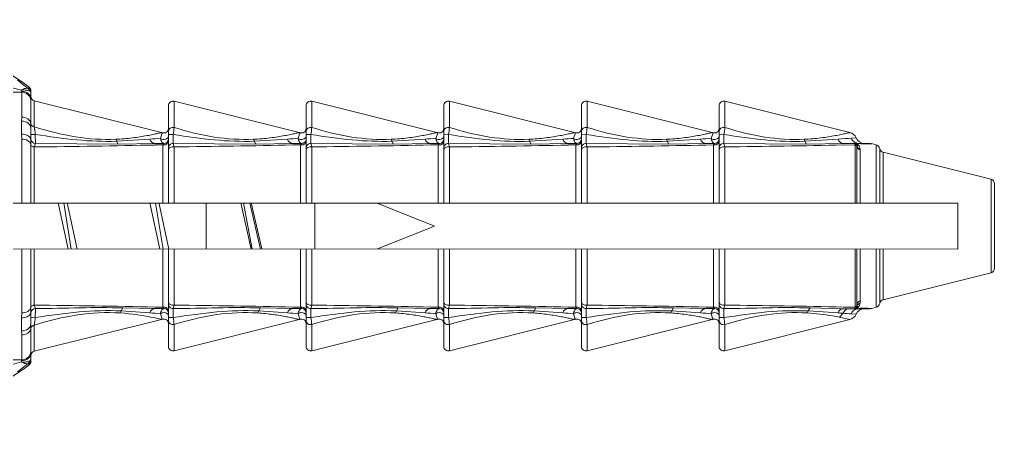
# Model space of a CAD drawing. Extents: x 9631 to 10472, y -18721 to -18126.
# Drawn here: x 10360.52 to 10376.45, y -18416.97 to -18410.22 of the extents above; entities that cross this region are included whole.
import ezdxf

# ---------------------------------------------------------------- set-up
doc = ezdxf.new("R2010")
doc.units = 0
doc.header["$MEASUREMENT"] = 0
doc.layers.get('0').update_dxf_attribs({"linetype": 'CONTINUOUS', "lineweight": 13})

msp = doc.modelspace()

# ---------------------------------------------------------------- linework, layer by layer
at = {"color": 7, "linetype": 'Continuous'}
for p, q in [((10360.662, -18411.343), (10360.483, -18411.208)), ((10360.673, -18411.344), (10360.673, -18411.318)), ((10357.403, -18411.403), (10360.554, -18411.403)), ((10360.553, -18411.369), (10360.399, -18411.331)), ((10360.553, -18411.39), (10360.553, -18411.369)), ((10360.554, -18411.403), (10360.553, -18411.39)), ((10360.554, -18411.81), (10360.554, -18411.403)), ((10360.662, -18411.343), (10360.673, -18411.344)), ((10360.662, -18411.343), (10360.682, -18411.382)), ((10360.673, -18411.344), (10360.7, -18411.382)), ((10360.683, -18411.388), (10360.701, -18411.4)), ((10360.703, -18411.512), (10360.703, -18411.379)), ((10360.704, -18411.536), (10360.703, -18411.512)), ((10360.704, -18411.917), (10360.704, -18411.536)), ((10362.84, -18412.063), (10360.76, -18411.543)), ((10360.76, -18411.969), (10360.76, -18411.543)), ((10362.953, -18413.216), (10362.953, -18411.625)), ((10365.09, -18412.063), (10363.046, -18411.552)), ((10363.046, -18411.981), (10363.046, -18411.552)), ((10365.203, -18413.216), (10365.203, -18411.625)), ((10367.34, -18412.063), (10365.296, -18411.552)), ((10365.296, -18411.981), (10365.296, -18411.552)), ((10367.453, -18413.216), (10367.453, -18411.625)), ((10369.59, -18412.063), (10367.546, -18411.552)), ((10367.546, -18411.981), (10367.546, -18411.552)), ((10369.703, -18413.216), (10369.703, -18411.625)), ((10371.84, -18412.063), (10369.796, -18411.552)), ((10369.796, -18411.981), (10369.796, -18411.552)), ((10371.953, -18411.625), (10371.953, -18413.216)), ((10374.09, -18412.063), (10372.046, -18411.552)), ((10372.046, -18411.552), (10372.046, -18411.981)), ((10360.553, -18411.878), (10360.554, -18411.81)), ((10360.553, -18412.089), (10360.553, -18411.878)), ((10360.703, -18411.992), (10360.704, -18411.917)), ((10360.554, -18412.172), (10360.553, -18412.089)), ((10360.703, -18412.189), (10360.703, -18411.992)), ((10360.776, -18412.095), (10360.703, -18412.093)), ((10360.778, -18412.241), (10360.776, -18412.095)), ((10362.842, -18412.087), (10362.822, -18412.159)), ((10362.853, -18412.067), (10362.842, -18412.087)), ((10362.953, -18412.098), (10363.03, -18412.096)), ((10363.028, -18412.241), (10363.03, -18412.096)), ((10365.092, -18412.087), (10365.072, -18412.159)), ((10365.103, -18412.067), (10365.092, -18412.087)), ((10365.203, -18412.098), (10365.28, -18412.096)), ((10365.278, -18412.241), (10365.28, -18412.096)), ((10367.322, -18412.159), (10367.353, -18412.068)), ((10367.453, -18412.099), (10367.53, -18412.096)), ((10367.528, -18412.241), (10367.53, -18412.096)), ((10369.572, -18412.159), (10369.603, -18412.068)), ((10369.703, -18412.099), (10369.78, -18412.096)), ((10369.778, -18412.241), (10369.78, -18412.096)), ((10371.822, -18412.159), (10371.853, -18412.068)), ((10372.03, -18412.096), (10371.953, -18412.099)), ((10372.03, -18412.096), (10372.028, -18412.241)), ((10360.554, -18413.216), (10360.554, -18412.172)), ((10360.7, -18412.168), (10360.703, -18412.189)), ((10360.707, -18412.188), (10360.703, -18412.166)), ((10360.704, -18412.258), (10360.703, -18412.189)), ((10360.703, -18413.216), (10360.704, -18412.258)), ((10360.76, -18412.299), (10360.778, -18412.241)), ((10360.778, -18412.241), (10362.133, -18412.254)), ((10362.091, -18412.174), (10362.105, -18412.206)), ((10362.105, -18412.206), (10362.646, -18412.171)), ((10362.133, -18412.254), (10362.105, -18412.206)), ((10362.133, -18412.254), (10362.733, -18412.241)), ((10362.878, -18412.241), (10362.733, -18412.241)), ((10362.86, -18412.264), (10362.735, -18412.267)), ((10362.878, -18412.241), (10362.86, -18412.264)), ((10362.86, -18412.264), (10362.86, -18413.216)), ((10362.86, -18412.264), (10362.894, -18412.265)), ((10362.921, -18412.167), (10362.945, -18412.149)), ((10362.945, -18412.149), (10362.953, -18412.125)), ((10363.046, -18412.299), (10363.028, -18412.241)), ((10363.028, -18412.241), (10364.383, -18412.254)), ((10364.341, -18412.174), (10364.355, -18412.206)), ((10364.355, -18412.206), (10364.896, -18412.171)), ((10364.383, -18412.254), (10364.355, -18412.206)), ((10364.383, -18412.254), (10364.983, -18412.241)), ((10365.128, -18412.241), (10364.983, -18412.241)), ((10365.11, -18412.264), (10364.985, -18412.267)), ((10365.128, -18412.241), (10365.11, -18412.264)), ((10365.11, -18412.264), (10365.11, -18413.216)), ((10365.11, -18412.264), (10365.144, -18412.265)), ((10365.171, -18412.167), (10365.195, -18412.149)), ((10365.195, -18412.149), (10365.203, -18412.125)), ((10365.296, -18412.299), (10365.278, -18412.241)), ((10365.278, -18412.241), (10366.633, -18412.254)), ((10366.591, -18412.174), (10366.605, -18412.206)), ((10366.605, -18412.206), (10367.146, -18412.171)), ((10366.633, -18412.254), (10366.605, -18412.206)), ((10366.633, -18412.254), (10367.233, -18412.241)), ((10367.378, -18412.241), (10367.233, -18412.241)), ((10367.36, -18412.265), (10367.235, -18412.267)), ((10367.36, -18412.265), (10367.378, -18412.241)), ((10367.36, -18413.216), (10367.36, -18412.265)), ((10367.378, -18412.266), (10367.36, -18412.265)), ((10367.442, -18412.152), (10367.421, -18412.168)), ((10367.453, -18412.125), (10367.445, -18412.149)), ((10367.546, -18412.299), (10367.528, -18412.241)), ((10367.528, -18412.241), (10368.883, -18412.255)), ((10368.841, -18412.174), (10368.855, -18412.206)), ((10368.855, -18412.206), (10369.396, -18412.171)), ((10368.883, -18412.255), (10368.855, -18412.206)), ((10368.883, -18412.255), (10369.483, -18412.241)), ((10369.628, -18412.241), (10369.483, -18412.241)), ((10369.61, -18412.265), (10369.485, -18412.267)), ((10369.61, -18412.265), (10369.628, -18412.241)), ((10369.61, -18413.216), (10369.61, -18412.265)), ((10369.628, -18412.267), (10369.61, -18412.265)), ((10369.692, -18412.152), (10369.671, -18412.168)), ((10369.703, -18412.125), (10369.695, -18412.149)), ((10369.796, -18412.299), (10369.778, -18412.241)), ((10369.778, -18412.241), (10371.133, -18412.255)), ((10371.091, -18412.174), (10371.105, -18412.206)), ((10371.105, -18412.206), (10371.646, -18412.171)), ((10371.133, -18412.255), (10371.105, -18412.206)), ((10371.133, -18412.255), (10371.733, -18412.241)), ((10371.878, -18412.241), (10371.733, -18412.241)), ((10371.86, -18412.265), (10371.735, -18412.268)), ((10371.86, -18412.265), (10371.878, -18412.241)), ((10371.86, -18413.216), (10371.86, -18412.265)), ((10371.878, -18412.267), (10371.86, -18412.265)), ((10371.942, -18412.152), (10371.921, -18412.168)), ((10371.953, -18412.125), (10371.945, -18412.149)), ((10372.028, -18412.241), (10372.046, -18412.299)), ((10372.028, -18412.241), (10373.383, -18412.255)), ((10373.341, -18412.174), (10373.355, -18412.206)), ((10373.355, -18412.206), (10373.896, -18412.171)), ((10373.383, -18412.255), (10373.355, -18412.206)), ((10373.383, -18412.255), (10373.983, -18412.242)), ((10374.166, -18412.242), (10373.983, -18412.242)), ((10374.166, -18412.263), (10373.985, -18412.268)), ((10374.113, -18412.156), (10374.191, -18412.15)), ((10374.166, -18412.242), (10374.177, -18412.232)), ((10374.172, -18412.252), (10374.166, -18412.242)), ((10374.175, -18412.263), (10374.166, -18412.263)), ((10374.175, -18412.263), (10374.172, -18412.252)), ((10374.175, -18413.217), (10374.175, -18412.263)), ((10374.175, -18412.263), (10374.2, -18412.282)), ((10374.192, -18412.252), (10374.18, -18412.232)), ((10374.199, -18412.235), (10374.19, -18412.233)), ((10374.198, -18412.24), (10374.19, -18412.236)), ((10374.208, -18412.269), (10374.196, -18412.257)), ((10374.283, -18412.242), (10374.199, -18412.235)), ((10374.212, -18412.252), (10374.2, -18412.241)), ((10374.262, -18412.249), (10374.205, -18412.241)), ((10374.239, -18412.282), (10374.215, -18412.274)), ((10374.239, -18412.282), (10374.218, -18412.257)), ((10374.32, -18412.25), (10374.271, -18412.249)), ((10374.41, -18412.242), (10374.283, -18412.242)), ((10374.32, -18412.25), (10374.295, -18412.242)), ((10374.33, -18412.249), (10374.32, -18412.25)), ((10374.374, -18412.248), (10374.33, -18412.249)), ((10374.419, -18412.247), (10374.374, -18412.248)), ((10374.446, -18412.246), (10374.419, -18412.247)), ((10374.521, -18412.265), (10374.443, -18412.245)), ((10374.521, -18413.217), (10374.521, -18412.265)), ((10360.76, -18413.216), (10360.76, -18412.299)), ((10363.046, -18413.216), (10363.046, -18412.299)), ((10365.296, -18413.216), (10365.296, -18412.299)), ((10367.546, -18413.216), (10367.546, -18412.299)), ((10369.796, -18413.216), (10369.796, -18412.299)), ((10372.046, -18412.299), (10372.046, -18413.216)), ((10374.2, -18412.282), (10374.203, -18412.295)), ((10374.203, -18413.217), (10374.203, -18412.281)), ((10374.205, -18412.295), (10374.203, -18412.281)), ((10374.26, -18412.334), (10374.239, -18412.282)), ((10374.26, -18412.347), (10374.26, -18412.334)), ((10374.26, -18413.217), (10374.26, -18412.347)), ((10374.577, -18412.326), (10374.577, -18413.217)), ((10376.396, -18412.827), (10374.633, -18412.387)), ((10374.633, -18412.387), (10374.633, -18413.217)), ((10376.396, -18414.356), (10376.396, -18412.827)), ((10376.453, -18414.283), (10376.453, -18412.9)), ((10359.353, -18413.216), (10375.853, -18413.217)), ((10361.148, -18413.214), (10361.311, -18413.969)), ((10361.242, -18413.214), (10361.364, -18413.967)), ((10361.459, -18413.968), (10361.295, -18413.214)), ((10362.648, -18413.214), (10362.811, -18413.968)), ((10362.743, -18413.216), (10362.864, -18413.968)), ((10362.798, -18413.228), (10362.795, -18413.214)), ((10362.958, -18413.967), (10362.798, -18413.228)), ((10363.57, -18413.966), (10363.57, -18413.216)), ((10364.138, -18413.214), (10364.304, -18413.969)), ((10364.248, -18413.591), (10364.181, -18413.214)), ((10364.285, -18413.214), (10364.367, -18413.591)), ((10364.481, -18413.962), (10364.302, -18413.214)), ((10365.346, -18413.216), (10365.346, -18413.966)), ((10367.303, -18413.591), (10366.366, -18413.216)), ((10375.853, -18413.967), (10375.853, -18413.217)), ((10364.32, -18413.969), (10364.248, -18413.591)), ((10364.367, -18413.591), (10364.455, -18413.969)), ((10367.303, -18413.591), (10366.37, -18413.964)), ((10359.353, -18413.966), (10375.853, -18413.967)), ((10360.554, -18415.01), (10360.554, -18413.966)), ((10360.703, -18414.924), (10360.703, -18413.966)), ((10360.76, -18414.883), (10360.76, -18413.966)), ((10362.86, -18413.966), (10362.86, -18414.918)), ((10362.953, -18415.558), (10362.953, -18413.966)), ((10363.046, -18414.883), (10363.046, -18413.966)), ((10365.11, -18413.966), (10365.11, -18414.918)), ((10365.203, -18415.558), (10365.203, -18413.966)), ((10365.296, -18414.883), (10365.296, -18413.966)), ((10367.36, -18414.918), (10367.36, -18413.966)), ((10367.453, -18415.558), (10367.453, -18413.966)), ((10367.546, -18414.884), (10367.546, -18413.966)), ((10369.61, -18414.918), (10369.61, -18413.966)), ((10369.703, -18415.558), (10369.703, -18413.966)), ((10369.796, -18414.884), (10369.796, -18413.966)), ((10371.86, -18414.918), (10371.86, -18413.966)), ((10371.953, -18413.966), (10371.953, -18415.558)), ((10372.046, -18413.966), (10372.046, -18414.884)), ((10374.175, -18414.92), (10374.175, -18413.967)), ((10374.203, -18414.888), (10374.203, -18413.967)), ((10374.26, -18414.818), (10374.26, -18413.967)), ((10374.521, -18414.918), (10374.521, -18413.967)), ((10374.577, -18413.967), (10374.577, -18414.857)), ((10374.633, -18413.967), (10374.633, -18414.797)), ((10376.396, -18414.356), (10374.633, -18414.797)), ((10374.259, -18414.849), (10374.26, -18414.818)), ((10360.703, -18414.993), (10360.703, -18414.924)), ((10360.778, -18414.941), (10360.76, -18414.883)), ((10360.776, -18415.087), (10360.778, -18414.941)), ((10362.162, -18415.012), (10362.178, -18414.979)), ((10362.209, -18414.93), (10362.178, -18414.979)), ((10362.646, -18415.012), (10362.178, -18414.979)), ((10362.732, -18414.941), (10362.209, -18414.93)), ((10362.878, -18414.941), (10362.732, -18414.941)), ((10362.735, -18414.915), (10362.86, -18414.918)), ((10362.86, -18414.918), (10362.894, -18414.917)), ((10362.86, -18414.918), (10362.878, -18414.941)), ((10363.028, -18414.941), (10363.046, -18414.883)), ((10363.03, -18415.086), (10363.028, -18414.941)), ((10364.412, -18415.012), (10364.428, -18414.979)), ((10364.459, -18414.93), (10364.428, -18414.979)), ((10364.896, -18415.012), (10364.428, -18414.979)), ((10364.982, -18414.941), (10364.459, -18414.93)), ((10365.128, -18414.941), (10364.982, -18414.941)), ((10364.985, -18414.915), (10365.11, -18414.918)), ((10365.11, -18414.918), (10365.144, -18414.917)), ((10365.11, -18414.918), (10365.128, -18414.941)), ((10365.278, -18414.941), (10365.296, -18414.883)), ((10365.28, -18415.086), (10365.278, -18414.941)), ((10366.662, -18415.012), (10366.678, -18414.979)), ((10366.709, -18414.93), (10366.678, -18414.979)), ((10367.146, -18415.012), (10366.678, -18414.979)), ((10367.232, -18414.941), (10366.709, -18414.93)), ((10367.378, -18414.941), (10367.232, -18414.941)), ((10367.235, -18414.915), (10367.36, -18414.918)), ((10367.378, -18414.916), (10367.36, -18414.918)), ((10367.378, -18414.941), (10367.36, -18414.918)), ((10367.528, -18414.941), (10367.546, -18414.884)), ((10367.53, -18415.086), (10367.528, -18414.941)), ((10368.912, -18415.012), (10368.928, -18414.979)), ((10368.959, -18414.93), (10368.928, -18414.979)), ((10369.396, -18415.012), (10368.928, -18414.979)), ((10369.482, -18414.941), (10368.959, -18414.93)), ((10369.628, -18414.941), (10369.482, -18414.941)), ((10369.485, -18414.915), (10369.61, -18414.918)), ((10369.628, -18414.916), (10369.61, -18414.918)), ((10369.628, -18414.941), (10369.61, -18414.918)), ((10369.778, -18414.941), (10369.796, -18414.884)), ((10369.78, -18415.087), (10369.778, -18414.941)), ((10371.162, -18415.012), (10371.178, -18414.979)), ((10371.209, -18414.93), (10371.178, -18414.979)), ((10371.646, -18415.012), (10371.178, -18414.979)), ((10371.732, -18414.941), (10371.209, -18414.93)), ((10371.878, -18414.941), (10371.732, -18414.941)), ((10371.735, -18414.915), (10371.86, -18414.918)), ((10371.878, -18414.916), (10371.86, -18414.918)), ((10371.878, -18414.941), (10371.86, -18414.918)), ((10372.046, -18414.884), (10372.028, -18414.941)), ((10372.028, -18414.941), (10372.03, -18415.087)), ((10373.392, -18415.011), (10373.407, -18414.979)), ((10373.438, -18414.929), (10373.407, -18414.979)), ((10373.896, -18415.012), (10373.407, -18414.979)), ((10373.982, -18414.942), (10373.438, -18414.929)), ((10374.166, -18414.942), (10373.982, -18414.942)), ((10373.985, -18414.915), (10374.08, -18414.918)), ((10374.078, -18414.942), (10374.039, -18414.951)), ((10374.08, -18414.918), (10374.166, -18414.92)), ((10374.166, -18414.92), (10374.175, -18414.92)), ((10374.166, -18414.942), (10374.175, -18414.92)), ((10374.178, -18414.952), (10374.171, -18414.944)), ((10374.175, -18414.92), (10374.2, -18414.901)), ((10374.178, -18414.952), (10374.19, -18414.935)), ((10374.183, -18414.95), (10374.178, -18414.952)), ((10374.199, -18414.948), (10374.183, -18414.951)), ((10374.198, -18414.943), (10374.188, -18414.948)), ((10374.19, -18414.935), (10374.194, -18414.928)), ((10374.207, -18414.914), (10374.196, -18414.926)), ((10374.198, -18414.943), (10374.219, -18414.925)), ((10374.283, -18414.942), (10374.199, -18414.948)), ((10374.2, -18414.901), (10374.203, -18414.888)), ((10374.264, -18414.934), (10374.205, -18414.942)), ((10374.259, -18414.849), (10374.21, -18414.885)), ((10374.239, -18414.902), (10374.215, -18414.909)), ((10374.239, -18414.902), (10374.259, -18414.849)), ((10374.319, -18414.933), (10374.272, -18414.934)), ((10374.283, -18414.942), (10374.319, -18414.933)), ((10374.41, -18414.942), (10374.283, -18414.942)), ((10374.33, -18414.934), (10374.319, -18414.933)), ((10374.384, -18414.935), (10374.33, -18414.934)), ((10374.446, -18414.937), (10374.384, -18414.935)), ((10374.521, -18414.918), (10374.446, -18414.937)), ((10360.553, -18415.093), (10360.554, -18415.01)), ((10360.553, -18415.304), (10360.553, -18415.093)), ((10360.7, -18415.015), (10360.703, -18414.993)), ((10360.703, -18415.19), (10360.703, -18414.993)), ((10360.707, -18414.994), (10360.703, -18415.016)), ((10360.776, -18415.087), (10360.703, -18415.089)), ((10362.839, -18415.12), (10360.76, -18415.639)), ((10362.821, -18415.024), (10362.852, -18415.114)), ((10362.839, -18415.12), (10362.823, -18415.116)), ((10362.92, -18415.015), (10362.944, -18415.033)), ((10362.944, -18415.033), (10362.953, -18415.057)), ((10362.953, -18415.084), (10363.03, -18415.086)), ((10365.089, -18415.12), (10363.046, -18415.63)), ((10365.071, -18415.024), (10365.102, -18415.114)), ((10365.17, -18415.015), (10365.194, -18415.033)), ((10365.194, -18415.033), (10365.203, -18415.057)), ((10365.203, -18415.084), (10365.28, -18415.086)), ((10367.339, -18415.12), (10365.296, -18415.63)), ((10367.342, -18415.095), (10367.321, -18415.024)), ((10367.353, -18415.116), (10367.342, -18415.095)), ((10367.442, -18415.031), (10367.42, -18415.015)), ((10367.453, -18415.058), (10367.444, -18415.033)), ((10367.453, -18415.084), (10367.53, -18415.086)), ((10369.589, -18415.12), (10367.546, -18415.63)), ((10369.593, -18415.097), (10369.571, -18415.024)), ((10369.603, -18415.116), (10369.593, -18415.097)), ((10369.692, -18415.031), (10369.67, -18415.015)), ((10369.703, -18415.058), (10369.694, -18415.034)), ((10369.703, -18415.084), (10369.78, -18415.087)), ((10371.839, -18415.12), (10369.796, -18415.631)), ((10371.843, -18415.098), (10371.821, -18415.024)), ((10371.853, -18415.116), (10371.843, -18415.098)), ((10371.942, -18415.031), (10371.92, -18415.015)), ((10371.953, -18415.058), (10371.944, -18415.034)), ((10372.03, -18415.087), (10371.953, -18415.084)), ((10374.089, -18415.12), (10372.046, -18415.631)), ((10373.918, -18415.082), (10373.98, -18415.018)), ((10374.089, -18415.12), (10373.918, -18415.082)), ((10374.191, -18415.033), (10374.111, -18415.027)), ((10360.554, -18415.372), (10360.553, -18415.304)), ((10360.703, -18415.265), (10360.703, -18415.19)), ((10360.703, -18415.646), (10360.703, -18415.265)), ((10360.76, -18415.639), (10360.76, -18415.213)), ((10363.046, -18415.63), (10363.046, -18415.201)), ((10365.296, -18415.63), (10365.296, -18415.201)), ((10367.546, -18415.63), (10367.546, -18415.201)), ((10369.796, -18415.631), (10369.796, -18415.201)), ((10372.046, -18415.202), (10372.046, -18415.631)), ((10360.554, -18415.779), (10360.554, -18415.372)), ((10360.554, -18415.779), (10357.403, -18415.779)), ((10360.553, -18415.792), (10360.554, -18415.779)), ((10360.703, -18415.779), (10360.689, -18415.822)), ((10360.703, -18415.779), (10360.69, -18415.79)), ((10360.703, -18415.673), (10360.703, -18415.646)), ((10360.703, -18415.803), (10360.703, -18415.673)), ((10360.399, -18415.852), (10360.553, -18415.813)), ((10360.483, -18415.975), (10360.662, -18415.839)), ((10360.553, -18415.813), (10360.553, -18415.792)), ((10360.679, -18415.812), (10360.662, -18415.839)), ((10360.662, -18415.839), (10360.673, -18415.838)), ((10360.673, -18415.864), (10360.673, -18415.838)), ((10360.682, -18415.794), (10360.679, -18415.812)), ((10360.69, -18415.79), (10360.682, -18415.794))]:
    msp.add_line(p, q, dxfattribs=at)
for centre, radius, start, end in [((10357.328, -18415.841), 5.625, 53.5144, 89.2238), ((10360.628, -18411.379), 0.075, 359.9981, 53.5144), ((10360.606, -18411.392), 0.0766, 3.0804, 7.1269), ((10360.629, -18411.404), 0.0739, 0.068, 17.079), ((10360.778, -18411.47), 0.075, 179.9981, 255.9619), ((10363.028, -18411.625), 0.075, 75.9619, 179.9981), ((10365.278, -18411.625), 0.075, 75.9619, 179.9981), ((10367.528, -18411.625), 0.075, 75.9619, 179.9981), ((10369.778, -18411.625), 0.075, 75.9619, 179.9981), ((10372.028, -18411.625), 0.075, 75.9619, 179.9981), ((10337.391, -18415.032), 23.569, 7.1589, 7.4674), ((10362.803, -18412.208), 0.15, 70.5269, 75.9619), ((10362.878, -18411.996), 0.075, 250.5269, 359.9981), ((10335.457, -18408.2), 27.847, 351.9574, 352.1962), ((10365.053, -18412.208), 0.15, 70.5269, 75.9619), ((10365.128, -18411.996), 0.075, 250.5269, 359.9981), ((10337.707, -18408.2), 27.847, 351.9574, 352.1962), ((10367.303, -18412.208), 0.15, 70.5269, 75.9619), ((10367.378, -18411.996), 0.075, 250.5269, 359.9981), ((10339.914, -18408.194), 27.891, 351.9572, 352.1956), ((10369.553, -18412.208), 0.15, 70.5269, 75.9619), ((10369.628, -18411.996), 0.075, 250.5269, 359.9981), ((10342.164, -18408.194), 27.891, 351.9572, 352.1956), ((10371.803, -18412.209), 0.15, 70.5269, 75.9619), ((10371.878, -18411.996), 0.075, 250.5269, 359.9981), ((10350.999, -18409.111), 21.243, 351.9209, 352.2339), ((10374.053, -18412.209), 0.15, 22.9768, 75.9619), ((10360.778, -18412.166), 0.0749, 197.2807, 269.8926), ((10358.692, -18224.214), 188.097, 270.63008, 271.23174), ((10361.385, -18392.727), 19.484, 273.7108, 274.2269), ((10362.878, -18412.166), 0.075, 269.9981, 359.9981), ((10363.028, -18412.316), 0.075, 89.8222, 180.0149), ((10360.964, -18225.365), 186.945, 270.63827, 271.23248), ((10363.635, -18392.728), 19.483, 273.7108, 274.2269), ((10365.128, -18412.166), 0.075, 269.998, 359.9981), ((10365.278, -18412.316), 0.075, 89.8222, 180.0149), ((10363.214, -18225.365), 186.945, 270.63827, 271.23248), ((10365.885, -18392.726), 19.485, 273.7108, 274.2269), ((10367.378, -18412.166), 0.075, 269.9981, 359.9981), ((10367.405, -18412.119), 0.0497, 318.7131, 322.5207), ((10367.528, -18412.316), 0.075, 89.8223, 180.0149), ((10365.464, -18225.377), 186.934, 270.63826, 271.2325), ((10368.135, -18392.726), 19.486, 273.7108, 274.2269), ((10369.628, -18412.166), 0.075, 269.9981, 359.9981), ((10369.655, -18412.119), 0.0497, 318.7131, 322.5206), ((10369.778, -18412.316), 0.075, 89.8223, 180.0149), ((10367.714, -18225.377), 186.934, 270.63826, 271.2325), ((10370.386, -18392.732), 19.479, 273.7107, 274.227), ((10371.878, -18412.166), 0.075, 269.9981, 359.9981), ((10371.905, -18412.119), 0.0497, 318.7131, 322.5207), ((10372.028, -18412.316), 0.075, 89.8214, 180.0149), ((10369.971, -18225.841), 186.469, 270.63766, 271.23356), ((10372.525, -18391.077), 21.138, 273.721, 274.3085), ((10374.166, -18412.279), 0.0375, 5.417, 89.9981), ((10374.236, -18412.115), 0.127, 241.1548, 248.9047), ((10374.13, -18412.202), 0.0557, 327.437, 329.5506), ((10374.163, -18412.245), 0.0214, 39.0718, 42.6439), ((10374.071, -18412.684), 0.466, 75.9211, 76.2966), ((10374.909, -18410.722), 1.676, 244.2578, 244.5726), ((10374.498, -18410.98), 1.291, 255.9357, 256.2098), ((10374.329, -18412.092), 0.15, 202.9768, 269.9981), ((10374.247, -18412.057), 0.189, 254.9651, 255.7918), ((10374.091, -18412.376), 0.173, 51.127, 52.0324), ((10374.251, -18412.038), 0.208, 255.8011, 257.1748), ((10374.262, -18412.27), 0.0596, 185.4313, 190.8901), ((10374.265, -18412.269), 0.0621, 190.9365, 203.2531), ((10374.244, -18412.222), 0.0596, 232.2229, 241.1682), ((10374.037, -18412.439), 0.256, 45.1745, 46.9697), ((10374.295, -18411.706), 0.544, 266.5229, 267.469), ((10374.283, -18412.325), 0.0833, 81.4734, 89.9817), ((10374.41, -18412.392), 0.15, 75.9721, 89.9981), ((10374.503, -18412.338), 0.075, 9.1443, 75.9619), ((10374.651, -18412.314), 0.075, 189.1443, 255.9619), ((10376.378, -18412.9), 0.075, 359.9981, 75.9619), ((10376.378, -18414.283), 0.075, 284.0343, 359.9981), ((10374.651, -18414.869), 0.075, 104.0343, 170.8519), ((10360.778, -18415.016), 0.0749, 90.1043, 162.7191), ((10358.185, -18633.23), 218.362, 88.80609, 89.32436), ((10362.878, -18415.016), 0.075, 359.9981, 89.998), ((10363.028, -18414.866), 0.075, 179.9813, 270.1741), ((10360.469, -18631.217), 216.349, 88.80401, 89.31746), ((10365.128, -18415.016), 0.075, 359.9981, 89.9981), ((10365.278, -18414.866), 0.075, 179.9813, 270.1741), ((10362.719, -18631.217), 216.349, 88.80401, 89.31746), ((10367.378, -18415.016), 0.075, 359.9981, 89.9981), ((10367.528, -18414.866), 0.075, 179.9813, 270.174), ((10364.967, -18631.365), 216.497, 88.8042, 89.3173), ((10369.628, -18415.016), 0.075, 359.9981, 89.9981), ((10369.778, -18414.866), 0.075, 179.9813, 270.174), ((10367.217, -18631.365), 216.497, 88.8042, 89.3173), ((10371.878, -18415.016), 0.075, 359.9981, 89.9981), ((10372.028, -18414.866), 0.075, 179.9813, 270.1741), ((10369.47, -18631.16), 216.292, 88.80374, 89.31748), ((10374.166, -18414.904), 0.0375, 269.9981, 354.5801), ((10374.234, -18415.068), 0.126, 115.7482, 117.7259), ((10374.124, -18414.985), 0.0632, 29.2667, 30.911), ((10374.329, -18415.092), 0.15, 89.9981, 157.0194), ((10374.326, -18415.019), 0.16, 144.2661, 145.2256), ((10374.247, -18415.127), 0.19, 104.1521, 104.9688), ((10374.251, -18415.145), 0.208, 102.8822, 104.1448), ((10376.026, -18414.886), 1.823, 180.0043, 180.2924), ((10374.262, -18414.913), 0.0596, 169.2211, 174.5746), ((10374.265, -18414.914), 0.0621, 156.7415, 169.1728), ((10374.244, -18414.961), 0.0596, 118.8176, 127.7583), ((10374.266, -18414.914), 0.0631, 152.2861, 156.7646), ((10374.044, -18414.75), 0.247, 315.0959, 317.6319), ((10374.058, -18414.763), 0.228, 317.6387, 319.1861), ((10374.08, -18414.782), 0.198, 319.1273, 323.0339), ((10374.295, -18415.487), 0.554, 92.3606, 93.2207), ((10374.41, -18414.792), 0.15, 269.9981, 284.0343), ((10374.503, -18414.845), 0.075, 284.0343, 350.8519), ((10343.745, -18412.964), 17.163, 352.4707, 352.8943), ((10361.22, -18436.823), 21.858, 85.7974, 86.2575), ((10362.803, -18414.974), 0.15, 284.0343, 289.4693), ((10362.878, -18415.186), 0.075, 359.9981, 109.4693), ((10342.477, -18418.004), 20.759, 7.7591, 8.0794), ((10363.464, -18436.902), 21.937, 85.7983, 86.2568), ((10365.053, -18414.974), 0.15, 284.0343, 289.4693), ((10365.128, -18415.186), 0.075, 359.9981, 109.4693), ((10344.727, -18418.004), 20.759, 7.7591, 8.0794), ((10365.715, -18436.896), 21.931, 85.7982, 86.2568), ((10367.303, -18414.974), 0.15, 284.0343, 289.4693), ((10367.378, -18415.186), 0.075, 359.9981, 109.4693), ((10367.405, -18415.064), 0.0497, 37.506, 41.2571), ((10346.99, -18418.002), 20.746, 7.7587, 8.0792), ((10367.964, -18436.908), 21.943, 85.7984, 86.2568), ((10369.553, -18414.974), 0.15, 284.0343, 289.4693), ((10369.628, -18415.186), 0.075, 359.9981, 109.4693), ((10369.655, -18415.064), 0.0497, 37.5062, 41.257), ((10349.24, -18418.002), 20.746, 7.7587, 8.0792), ((10370.217, -18436.863), 21.898, 85.7979, 86.2572), ((10371.803, -18414.974), 0.15, 284.0343, 289.4693), ((10371.878, -18415.186), 0.075, 359.9981, 109.4693), ((10371.905, -18415.064), 0.0497, 37.506, 41.2569), ((10344.904, -18418.918), 27.395, 7.7977, 8.0404), ((10372.749, -18432.702), 17.728, 86.0194, 86.2905), ((10371.959, -18443.884), 28.937, 85.7362, 85.996), ((10374.053, -18414.974), 0.15, 284.0343, 337.0194), ((10363.028, -18415.558), 0.075, 179.9981, 284.0343), ((10365.278, -18415.558), 0.075, 179.9981, 284.0343), ((10367.528, -18415.558), 0.075, 179.9981, 284.0343), ((10369.778, -18415.558), 0.075, 179.9981, 284.0343), ((10372.028, -18415.558), 0.075, 179.9981, 284.0343), ((10360.778, -18415.712), 0.075, 104.0343, 179.9981), ((10357.328, -18411.341), 5.625, 270.7724, 306.4818), ((10360.628, -18415.803), 0.075, 306.4818, 359.9981), ((10360.628, -18415.778), 0.0751, 306.2241, 323.93)]:
    msp.add_arc(centre, radius, start, end, dxfattribs=at)
for points, knots in [([(10360.662, -18411.343), (10360.648, -18411.336), (10360.606, -18411.34), (10360.572, -18411.357), (10360.553, -18411.369)], [0, 0, 0, 0, 0.41649, 1, 1, 1, 1]), ([(10360.553, -18411.369), (10360.578, -18411.367), (10360.622, -18411.368), (10360.666, -18411.378), (10360.683, -18411.388)], [0, 0, 0, 0, 0.564879, 1, 1, 1, 1]), ([(10360.553, -18411.39), (10360.59, -18411.39), (10360.648, -18411.407), (10360.695, -18411.461), (10360.703, -18411.494), (10360.703, -18411.509)], [0, 0, 0, 0, 0.5336, 0.775136, 1, 1, 1, 1]), ([(10360.554, -18411.403), (10360.59, -18411.403), (10360.664, -18411.43), (10360.7, -18411.501), (10360.704, -18411.536)], [0, 0, 0, 0, 0.504702, 1, 1, 1, 1]), ([(10360.701, -18411.4), (10360.701, -18411.401), (10360.702, -18411.402), (10360.703, -18411.403), (10360.703, -18411.404)], [0, 0, 0, 0, 0.647724, 1, 1, 1, 1]), ([(10360.553, -18411.878), (10360.59, -18411.878), (10360.647, -18411.894), (10360.694, -18411.945), (10360.703, -18411.977), (10360.703, -18411.992)], [0, 0, 0, 0, 0.540725, 0.78039, 1, 1, 1, 1]), ([(10360.554, -18411.81), (10360.589, -18411.81), (10360.657, -18411.827), (10360.7, -18411.887), (10360.704, -18411.917)], [0, 0, 0, 0, 0.538061, 1, 1, 1, 1]), ([(10360.76, -18411.969), (10360.746, -18411.967), (10360.72, -18411.955), (10360.705, -18411.93), (10360.704, -18411.917)], [0, 0, 0, 0, 0.533877, 1, 1, 1, 1]), ([(10360.553, -18412.089), (10360.585, -18412.089), (10360.644, -18412.1), (10360.692, -18412.143), (10360.7, -18412.168)], [0, 0, 0, 0, 0.555642, 1, 1, 1, 1]), ([(10360.76, -18411.969), (10360.98, -18412.04), (10361.418, -18412.153), (10361.871, -18412.183), (10362.091, -18412.174)], [0, 0, 0, 0, 0.512706, 1, 1, 1, 1]), ([(10360.776, -18412.095), (10361.002, -18412.127), (10361.442, -18412.196), (10361.888, -18412.212), (10362.105, -18412.206)], [0, 0, 0, 0, 0.512259, 1, 1, 1, 1]), ([(10362.091, -18412.174), (10362.183, -18412.17), (10362.316, -18412.159), (10362.486, -18412.135), (10362.597, -18412.116), (10362.691, -18412.097), (10362.758, -18412.082), (10362.799, -18412.073), (10362.82, -18412.067), (10362.832, -18412.065), (10362.838, -18412.063), (10362.84, -18412.063)], [0, 0, 0, 0, 0.363696, 0.529143, 0.679061, 0.808383, 0.91034, 0.948519, 0.976754, 0.994126, 1, 1, 1, 1]), ([(10362.953, -18412.038), (10362.953, -18412.02), (10362.981, -18411.981), (10363.025, -18411.977), (10363.046, -18411.981)], [0, 0, 0, 0, 0.456821, 1, 1, 1, 1]), ([(10363.03, -18412.096), (10363.255, -18412.128), (10363.694, -18412.196), (10364.139, -18412.212), (10364.355, -18412.206)], [0, 0, 0, 0, 0.512254, 1, 1, 1, 1]), ([(10363.046, -18411.981), (10363.261, -18412.048), (10363.687, -18412.155), (10364.128, -18412.182), (10364.341, -18412.174)], [0, 0, 0, 0, 0.512771, 1, 1, 1, 1]), ([(10364.341, -18412.174), (10364.433, -18412.17), (10364.566, -18412.159), (10364.736, -18412.135), (10364.847, -18412.116), (10364.941, -18412.097), (10365.008, -18412.082), (10365.049, -18412.073), (10365.07, -18412.067), (10365.082, -18412.065), (10365.088, -18412.063), (10365.09, -18412.063)], [0, 0, 0, 0, 0.363696, 0.529143, 0.679061, 0.808383, 0.91034, 0.948519, 0.976754, 0.994126, 1, 1, 1, 1]), ([(10365.203, -18412.039), (10365.203, -18412.02), (10365.231, -18411.981), (10365.275, -18411.977), (10365.296, -18411.981)], [0, 0, 0, 0, 0.456821, 1, 1, 1, 1]), ([(10365.28, -18412.096), (10365.505, -18412.128), (10365.944, -18412.196), (10366.389, -18412.212), (10366.605, -18412.206)], [0, 0, 0, 0, 0.512254, 1, 1, 1, 1]), ([(10365.296, -18411.981), (10365.511, -18412.048), (10365.937, -18412.155), (10366.378, -18412.183), (10366.591, -18412.174)], [0, 0, 0, 0, 0.512771, 1, 1, 1, 1]), ([(10366.591, -18412.174), (10366.683, -18412.17), (10366.816, -18412.159), (10366.986, -18412.135), (10367.097, -18412.116), (10367.191, -18412.097), (10367.258, -18412.082), (10367.299, -18412.073), (10367.32, -18412.067), (10367.332, -18412.065), (10367.338, -18412.063), (10367.34, -18412.063)], [0, 0, 0, 0, 0.363696, 0.529143, 0.679061, 0.808383, 0.91034, 0.948519, 0.976754, 0.994126, 1, 1, 1, 1]), ([(10367.453, -18412.039), (10367.453, -18412.02), (10367.481, -18411.981), (10367.525, -18411.977), (10367.546, -18411.981)], [0, 0, 0, 0, 0.456821, 1, 1, 1, 1]), ([(10367.53, -18412.096), (10367.755, -18412.128), (10368.194, -18412.196), (10368.639, -18412.213), (10368.855, -18412.206)], [0, 0, 0, 0, 0.512253, 1, 1, 1, 1]), ([(10367.546, -18411.981), (10367.761, -18412.048), (10368.187, -18412.155), (10368.628, -18412.183), (10368.841, -18412.174)], [0, 0, 0, 0, 0.512746, 1, 1, 1, 1]), ([(10368.841, -18412.174), (10368.933, -18412.17), (10369.066, -18412.159), (10369.236, -18412.135), (10369.347, -18412.116), (10369.441, -18412.097), (10369.508, -18412.082), (10369.549, -18412.073), (10369.57, -18412.067), (10369.582, -18412.065), (10369.588, -18412.063), (10369.59, -18412.063)], [0, 0, 0, 0, 0.363693, 0.529141, 0.679059, 0.808383, 0.91034, 0.948519, 0.976754, 0.994126, 1, 1, 1, 1]), ([(10369.703, -18412.039), (10369.703, -18412.02), (10369.731, -18411.981), (10369.775, -18411.977), (10369.796, -18411.981)], [0, 0, 0, 0, 0.456821, 1, 1, 1, 1]), ([(10369.78, -18412.096), (10370.005, -18412.128), (10370.444, -18412.196), (10370.889, -18412.213), (10371.105, -18412.206)], [0, 0, 0, 0, 0.512253, 1, 1, 1, 1]), ([(10369.796, -18411.981), (10370.011, -18412.048), (10370.437, -18412.155), (10370.878, -18412.183), (10371.091, -18412.174)], [0, 0, 0, 0, 0.512746, 1, 1, 1, 1]), ([(10371.091, -18412.174), (10371.183, -18412.17), (10371.316, -18412.159), (10371.486, -18412.135), (10371.597, -18412.116), (10371.691, -18412.097), (10371.758, -18412.082), (10371.799, -18412.073), (10371.82, -18412.067), (10371.832, -18412.065), (10371.838, -18412.063), (10371.84, -18412.063)], [0, 0, 0, 0, 0.363693, 0.529141, 0.679059, 0.808383, 0.91034, 0.948519, 0.976754, 0.994126, 1, 1, 1, 1]), ([(10372.046, -18411.981), (10372.025, -18411.977), (10371.981, -18411.982), (10371.953, -18412.02), (10371.953, -18412.039)], [0, 0, 0, 0, 0.543179, 1, 1, 1, 1]), ([(10372.03, -18412.096), (10372.255, -18412.128), (10372.694, -18412.196), (10373.139, -18412.213), (10373.355, -18412.206)], [0, 0, 0, 0, 0.512254, 1, 1, 1, 1]), ([(10372.046, -18411.981), (10372.261, -18412.048), (10372.687, -18412.155), (10373.128, -18412.183), (10373.341, -18412.174)], [0, 0, 0, 0, 0.51277, 1, 1, 1, 1]), ([(10373.341, -18412.174), (10373.433, -18412.17), (10373.566, -18412.159), (10373.736, -18412.135), (10373.847, -18412.116), (10373.941, -18412.097), (10374.008, -18412.082), (10374.049, -18412.073), (10374.07, -18412.068), (10374.082, -18412.065), (10374.088, -18412.063), (10374.09, -18412.063)], [0, 0, 0, 0, 0.363693, 0.529141, 0.679059, 0.808382, 0.910339, 0.948518, 0.976754, 0.994126, 1, 1, 1, 1]), ([(10360.554, -18412.172), (10360.589, -18412.172), (10360.65, -18412.182), (10360.7, -18412.232), (10360.704, -18412.258)], [0, 0, 0, 0, 0.571547, 1, 1, 1, 1]), ([(10360.76, -18412.299), (10360.753, -18412.298), (10360.73, -18412.293), (10360.706, -18412.274), (10360.704, -18412.258)], [0, 0, 0, 0, 0.303584, 1, 1, 1, 1]), ([(10362.733, -18412.241), (10362.715, -18412.241), (10362.676, -18412.224), (10362.655, -18412.19), (10362.646, -18412.171)], [0, 0, 0, 0, 0.453579, 1, 1, 1, 1]), ([(10362.822, -18412.159), (10362.826, -18412.18), (10362.836, -18412.213), (10362.866, -18412.241), (10362.878, -18412.241)], [0, 0, 0, 0, 0.638647, 1, 1, 1, 1]), ([(10362.822, -18412.159), (10362.828, -18412.164), (10362.858, -18412.18), (10362.897, -18412.178), (10362.921, -18412.167)], [0, 0, 0, 0, 0.236916, 1, 1, 1, 1]), ([(10362.894, -18412.265), (10362.91, -18412.262), (10362.94, -18412.247), (10362.953, -18412.216), (10362.953, -18412.201)], [0, 0, 0, 0, 0.521549, 1, 1, 1, 1]), ([(10364.983, -18412.241), (10364.965, -18412.241), (10364.926, -18412.224), (10364.905, -18412.19), (10364.896, -18412.171)], [0, 0, 0, 0, 0.453579, 1, 1, 1, 1]), ([(10365.072, -18412.159), (10365.076, -18412.18), (10365.086, -18412.213), (10365.116, -18412.241), (10365.128, -18412.241)], [0, 0, 0, 0, 0.638644, 1, 1, 1, 1]), ([(10365.072, -18412.159), (10365.078, -18412.164), (10365.108, -18412.18), (10365.147, -18412.178), (10365.171, -18412.167)], [0, 0, 0, 0, 0.236916, 1, 1, 1, 1]), ([(10365.144, -18412.265), (10365.16, -18412.262), (10365.19, -18412.247), (10365.203, -18412.216), (10365.203, -18412.201)], [0, 0, 0, 0, 0.521549, 1, 1, 1, 1]), ([(10367.233, -18412.241), (10367.215, -18412.241), (10367.176, -18412.225), (10367.155, -18412.19), (10367.146, -18412.171)], [0, 0, 0, 0, 0.453579, 1, 1, 1, 1]), ([(10367.378, -18412.241), (10367.366, -18412.241), (10367.336, -18412.213), (10367.326, -18412.18), (10367.322, -18412.159)], [0, 0, 0, 0, 0.361303, 1, 1, 1, 1]), ([(10367.421, -18412.168), (10367.397, -18412.179), (10367.358, -18412.18), (10367.328, -18412.164), (10367.322, -18412.159)], [0, 0, 0, 0, 0.763084, 1, 1, 1, 1]), ([(10367.453, -18412.201), (10367.453, -18412.218), (10367.435, -18412.255), (10367.397, -18412.267), (10367.378, -18412.266)], [0, 0, 0, 0, 0.475547, 1, 1, 1, 1]), ([(10369.483, -18412.241), (10369.465, -18412.241), (10369.426, -18412.225), (10369.405, -18412.19), (10369.396, -18412.171)], [0, 0, 0, 0, 0.453579, 1, 1, 1, 1]), ([(10369.628, -18412.241), (10369.616, -18412.241), (10369.586, -18412.213), (10369.576, -18412.18), (10369.572, -18412.159)], [0, 0, 0, 0, 0.361333, 1, 1, 1, 1]), ([(10369.671, -18412.168), (10369.647, -18412.179), (10369.608, -18412.18), (10369.578, -18412.164), (10369.572, -18412.159)], [0, 0, 0, 0, 0.763084, 1, 1, 1, 1]), ([(10369.703, -18412.201), (10369.703, -18412.218), (10369.685, -18412.255), (10369.647, -18412.267), (10369.628, -18412.267)], [0, 0, 0, 0, 0.475547, 1, 1, 1, 1]), ([(10371.733, -18412.241), (10371.715, -18412.241), (10371.676, -18412.225), (10371.655, -18412.191), (10371.646, -18412.171)], [0, 0, 0, 0, 0.453579, 1, 1, 1, 1]), ([(10371.878, -18412.241), (10371.866, -18412.241), (10371.836, -18412.213), (10371.826, -18412.181), (10371.822, -18412.159)], [0, 0, 0, 0, 0.361329, 1, 1, 1, 1]), ([(10371.921, -18412.168), (10371.897, -18412.179), (10371.858, -18412.18), (10371.828, -18412.164), (10371.822, -18412.159)], [0, 0, 0, 0, 0.763084, 1, 1, 1, 1]), ([(10371.953, -18412.201), (10371.953, -18412.218), (10371.935, -18412.255), (10371.897, -18412.267), (10371.878, -18412.267)], [0, 0, 0, 0, 0.475547, 1, 1, 1, 1]), ([(10373.983, -18412.242), (10373.965, -18412.242), (10373.926, -18412.225), (10373.905, -18412.191), (10373.896, -18412.171)], [0, 0, 0, 0, 0.453579, 1, 1, 1, 1]), ([(10374.174, -18412.226), (10374.154, -18412.215), (10374.13, -18412.191), (10374.116, -18412.163), (10374.113, -18412.156)], [0, 0, 0, 0, 0.741748, 1, 1, 1, 1]), ([(10374.181, -18412.231), (10374.181, -18412.231), (10374.18, -18412.231), (10374.179, -18412.231), (10374.178, -18412.23)], [0, 0, 0, 0, 0.509289, 1, 1, 1, 1]), ([(10374.181, -18412.232), (10374.181, -18412.232), (10374.18, -18412.231), (10374.179, -18412.231), (10374.178, -18412.23)], [0, 0, 0, 0, 0.501452, 1, 1, 1, 1]), ([(10374.18, -18412.232), (10374.18, -18412.232), (10374.18, -18412.232), (10374.179, -18412.232), (10374.179, -18412.231)], [0, 0, 0, 0, 0.492789, 1, 1, 1, 1]), ([(10374.19, -18412.236), (10374.19, -18412.236), (10374.19, -18412.235), (10374.19, -18412.234), (10374.19, -18412.234)], [0, 0, 0, 0, 0.552588, 1, 1, 1, 1]), ([(10374.198, -18412.24), (10374.198, -18412.239), (10374.198, -18412.238), (10374.199, -18412.237), (10374.199, -18412.236)], [0, 0, 0, 0, 0.554402, 1, 1, 1, 1]), ([(10374.199, -18412.236), (10374.199, -18412.236), (10374.199, -18412.236), (10374.199, -18412.236), (10374.199, -18412.235)], [0, 0, 0, 0, 0.540913, 1, 1, 1, 1]), ([(10374.203, -18412.277), (10374.203, -18412.277), (10374.203, -18412.276), (10374.203, -18412.276), (10374.203, -18412.275)], [0, 0, 0, 0, 0.522073, 1, 1, 1, 1]), ([(10374.203, -18412.281), (10374.203, -18412.281), (10374.203, -18412.279), (10374.203, -18412.278), (10374.203, -18412.277)], [0, 0, 0, 0, 0.539568, 1, 1, 1, 1]), ([(10362.953, -18412.345), (10362.953, -18412.329), (10362.977, -18412.306), (10363.013, -18412.297), (10363.035, -18412.297), (10363.046, -18412.299)], [0, 0, 0, 0, 0.418647, 0.70114, 1, 1, 1, 1]), ([(10365.203, -18412.345), (10365.203, -18412.329), (10365.227, -18412.306), (10365.263, -18412.297), (10365.285, -18412.297), (10365.296, -18412.299)], [0, 0, 0, 0, 0.418647, 0.70114, 1, 1, 1, 1]), ([(10367.453, -18412.345), (10367.453, -18412.329), (10367.477, -18412.306), (10367.513, -18412.297), (10367.535, -18412.297), (10367.546, -18412.299)], [0, 0, 0, 0, 0.418647, 0.70114, 1, 1, 1, 1]), ([(10369.703, -18412.345), (10369.703, -18412.329), (10369.727, -18412.306), (10369.763, -18412.297), (10369.785, -18412.297), (10369.796, -18412.299)], [0, 0, 0, 0, 0.418647, 0.70114, 1, 1, 1, 1]), ([(10372.046, -18412.299), (10372.035, -18412.297), (10372.013, -18412.297), (10371.977, -18412.306), (10371.953, -18412.33), (10371.953, -18412.345)], [0, 0, 0, 0, 0.29886, 0.581353, 1, 1, 1, 1]), ([(10374.26, -18412.347), (10374.247, -18412.344), (10374.222, -18412.331), (10374.207, -18412.307), (10374.205, -18412.295)], [0, 0, 0, 0, 0.514717, 1, 1, 1, 1]), ([(10374.26, -18412.334), (10374.254, -18412.333), (10374.232, -18412.326), (10374.214, -18412.309), (10374.208, -18412.294)], [0, 0, 0, 0, 0.262306, 1, 1, 1, 1]), ([(10374.26, -18414.818), (10374.244, -18414.822), (10374.216, -18414.837), (10374.203, -18414.868), (10374.203, -18414.883)], [0, 0, 0, 0, 0.519135, 1, 1, 1, 1]), ([(10360.554, -18415.01), (10360.589, -18415.01), (10360.65, -18415), (10360.7, -18414.95), (10360.703, -18414.924)], [0, 0, 0, 0, 0.571547, 1, 1, 1, 1]), ([(10360.76, -18414.883), (10360.753, -18414.884), (10360.73, -18414.889), (10360.706, -18414.908), (10360.703, -18414.924)], [0, 0, 0, 0, 0.303584, 1, 1, 1, 1]), ([(10362.178, -18414.979), (10361.95, -18414.969), (10361.479, -18414.981), (10361.015, -18415.053), (10360.776, -18415.087)], [0, 0, 0, 0, 0.486163, 1, 1, 1, 1]), ([(10362.209, -18414.93), (10361.975, -18414.924), (10361.498, -18414.922), (10361.021, -18414.941), (10360.778, -18414.941)], [0, 0, 0, 0, 0.490428, 1, 1, 1, 1]), ([(10362.732, -18414.941), (10362.715, -18414.941), (10362.676, -18414.958), (10362.655, -18414.992), (10362.646, -18415.012)], [0, 0, 0, 0, 0.453585, 1, 1, 1, 1]), ([(10362.878, -18414.941), (10362.866, -18414.941), (10362.836, -18414.969), (10362.826, -18415.002), (10362.821, -18415.024)], [0, 0, 0, 0, 0.361313, 1, 1, 1, 1]), ([(10362.894, -18414.917), (10362.91, -18414.92), (10362.94, -18414.935), (10362.953, -18414.966), (10362.953, -18414.981)], [0, 0, 0, 0, 0.521549, 1, 1, 1, 1]), ([(10362.953, -18414.837), (10362.953, -18414.853), (10362.977, -18414.876), (10363.013, -18414.885), (10363.035, -18414.885), (10363.046, -18414.883)], [0, 0, 0, 0, 0.418647, 0.70114, 1, 1, 1, 1]), ([(10364.459, -18414.93), (10364.225, -18414.924), (10363.748, -18414.922), (10363.271, -18414.941), (10363.028, -18414.941)], [0, 0, 0, 0, 0.49043, 1, 1, 1, 1]), ([(10364.428, -18414.979), (10364.201, -18414.969), (10363.731, -18414.98), (10363.268, -18415.053), (10363.03, -18415.086)], [0, 0, 0, 0, 0.486168, 1, 1, 1, 1]), ([(10364.982, -18414.941), (10364.965, -18414.941), (10364.926, -18414.958), (10364.905, -18414.992), (10364.896, -18415.012)], [0, 0, 0, 0, 0.453584, 1, 1, 1, 1]), ([(10365.128, -18414.941), (10365.116, -18414.941), (10365.086, -18414.969), (10365.076, -18415.002), (10365.071, -18415.024)], [0, 0, 0, 0, 0.361313, 1, 1, 1, 1]), ([(10365.144, -18414.917), (10365.16, -18414.92), (10365.19, -18414.935), (10365.203, -18414.967), (10365.203, -18414.981)], [0, 0, 0, 0, 0.521549, 1, 1, 1, 1]), ([(10365.203, -18414.837), (10365.203, -18414.853), (10365.227, -18414.876), (10365.263, -18414.885), (10365.285, -18414.885), (10365.296, -18414.883)], [0, 0, 0, 0, 0.418647, 0.70114, 1, 1, 1, 1]), ([(10366.709, -18414.93), (10366.475, -18414.924), (10365.998, -18414.922), (10365.521, -18414.941), (10365.278, -18414.941)], [0, 0, 0, 0, 0.49043, 1, 1, 1, 1]), ([(10366.678, -18414.979), (10366.451, -18414.969), (10365.981, -18414.981), (10365.518, -18415.053), (10365.28, -18415.086)], [0, 0, 0, 0, 0.486168, 1, 1, 1, 1]), ([(10367.232, -18414.941), (10367.215, -18414.941), (10367.176, -18414.958), (10367.155, -18414.992), (10367.146, -18415.012)], [0, 0, 0, 0, 0.453584, 1, 1, 1, 1]), ([(10367.321, -18415.024), (10367.326, -18415.002), (10367.336, -18414.969), (10367.366, -18414.941), (10367.378, -18414.941)], [0, 0, 0, 0, 0.638664, 1, 1, 1, 1]), ([(10367.453, -18414.981), (10367.453, -18414.964), (10367.434, -18414.928), (10367.397, -18414.916), (10367.378, -18414.916)], [0, 0, 0, 0, 0.475546, 1, 1, 1, 1]), ([(10367.453, -18414.837), (10367.453, -18414.853), (10367.477, -18414.876), (10367.513, -18414.885), (10367.535, -18414.885), (10367.546, -18414.884)], [0, 0, 0, 0, 0.418647, 0.70114, 1, 1, 1, 1]), ([(10368.959, -18414.93), (10368.725, -18414.924), (10368.248, -18414.922), (10367.771, -18414.941), (10367.528, -18414.941)], [0, 0, 0, 0, 0.49043, 1, 1, 1, 1]), ([(10368.928, -18414.979), (10368.701, -18414.969), (10368.231, -18414.981), (10367.768, -18415.053), (10367.53, -18415.086)], [0, 0, 0, 0, 0.486167, 1, 1, 1, 1]), ([(10369.482, -18414.941), (10369.465, -18414.941), (10369.426, -18414.958), (10369.405, -18414.992), (10369.396, -18415.012)], [0, 0, 0, 0, 0.453585, 1, 1, 1, 1]), ([(10369.571, -18415.024), (10369.576, -18415.002), (10369.586, -18414.969), (10369.616, -18414.941), (10369.628, -18414.941)], [0, 0, 0, 0, 0.638655, 1, 1, 1, 1]), ([(10369.703, -18414.981), (10369.703, -18414.964), (10369.684, -18414.928), (10369.647, -18414.916), (10369.628, -18414.916)], [0, 0, 0, 0, 0.475546, 1, 1, 1, 1]), ([(10369.703, -18414.837), (10369.703, -18414.853), (10369.727, -18414.877), (10369.763, -18414.885), (10369.785, -18414.885), (10369.796, -18414.884)], [0, 0, 0, 0, 0.418647, 0.70114, 1, 1, 1, 1]), ([(10371.209, -18414.93), (10370.975, -18414.924), (10370.498, -18414.922), (10370.021, -18414.941), (10369.778, -18414.941)], [0, 0, 0, 0, 0.49043, 1, 1, 1, 1]), ([(10371.178, -18414.979), (10370.951, -18414.97), (10370.481, -18414.981), (10370.018, -18415.053), (10369.78, -18415.087)], [0, 0, 0, 0, 0.486167, 1, 1, 1, 1]), ([(10371.732, -18414.941), (10371.715, -18414.941), (10371.676, -18414.958), (10371.655, -18414.992), (10371.646, -18415.012)], [0, 0, 0, 0, 0.453585, 1, 1, 1, 1]), ([(10371.821, -18415.024), (10371.826, -18415.002), (10371.836, -18414.969), (10371.866, -18414.941), (10371.878, -18414.941)], [0, 0, 0, 0, 0.638661, 1, 1, 1, 1]), ([(10371.953, -18414.982), (10371.953, -18414.964), (10371.934, -18414.928), (10371.897, -18414.916), (10371.878, -18414.916)], [0, 0, 0, 0, 0.475546, 1, 1, 1, 1]), ([(10372.046, -18414.884), (10372.035, -18414.885), (10372.013, -18414.885), (10371.977, -18414.877), (10371.953, -18414.853), (10371.953, -18414.838)], [0, 0, 0, 0, 0.29886, 0.581353, 1, 1, 1, 1]), ([(10373.438, -18414.929), (10373.207, -18414.924), (10372.737, -18414.923), (10372.268, -18414.941), (10372.028, -18414.941)], [0, 0, 0, 0, 0.490666, 1, 1, 1, 1]), ([(10373.407, -18414.979), (10373.183, -18414.97), (10372.721, -18414.982), (10372.265, -18415.054), (10372.03, -18415.087)], [0, 0, 0, 0, 0.486647, 1, 1, 1, 1]), ([(10373.982, -18414.942), (10373.965, -18414.942), (10373.926, -18414.958), (10373.905, -18414.992), (10373.896, -18415.012)], [0, 0, 0, 0, 0.453587, 1, 1, 1, 1]), ([(10374.039, -18414.951), (10374.033, -18414.954), (10374.007, -18414.97), (10373.989, -18414.996), (10373.98, -18415.018)], [0, 0, 0, 0, 0.233648, 1, 1, 1, 1]), ([(10374.175, -18414.956), (10374.154, -18414.967), (10374.129, -18414.991), (10374.114, -18415.019), (10374.111, -18415.027)], [0, 0, 0, 0, 0.741235, 1, 1, 1, 1]), ([(10374.183, -18414.951), (10374.182, -18414.952), (10374.181, -18414.952), (10374.179, -18414.952), (10374.178, -18414.953)], [0, 0, 0, 0, 0.511188, 1, 1, 1, 1]), ([(10374.188, -18414.948), (10374.187, -18414.948), (10374.186, -18414.949), (10374.184, -18414.95), (10374.183, -18414.95)], [0, 0, 0, 0, 0.495181, 1, 1, 1, 1]), ([(10374.199, -18414.948), (10374.199, -18414.947), (10374.198, -18414.946), (10374.198, -18414.944), (10374.198, -18414.943)], [0, 0, 0, 0, 0.407393, 1, 1, 1, 1]), ([(10360.553, -18415.093), (10360.585, -18415.093), (10360.644, -18415.082), (10360.691, -18415.039), (10360.7, -18415.015)], [0, 0, 0, 0, 0.555644, 1, 1, 1, 1]), ([(10362.162, -18415.012), (10361.932, -18414.998), (10361.454, -18415.021), (10360.992, -18415.138), (10360.76, -18415.213)], [0, 0, 0, 0, 0.485201, 1, 1, 1, 1]), ([(10362.823, -18415.116), (10362.792, -18415.108), (10362.575, -18415.058), (10362.353, -18415.024), (10362.162, -18415.012)], [0, 0, 0, 0, 0.142618, 1, 1, 1, 1]), ([(10362.821, -18415.024), (10362.828, -18415.019), (10362.858, -18415.003), (10362.897, -18415.004), (10362.92, -18415.015)], [0, 0, 0, 0, 0.23692, 1, 1, 1, 1]), ([(10362.953, -18415.144), (10362.953, -18415.162), (10362.981, -18415.201), (10363.025, -18415.205), (10363.046, -18415.201)], [0, 0, 0, 0, 0.456822, 1, 1, 1, 1]), ([(10364.412, -18415.012), (10364.189, -18414.998), (10363.724, -18415.019), (10363.273, -18415.13), (10363.046, -18415.201)], [0, 0, 0, 0, 0.485106, 1, 1, 1, 1]), ([(10365.089, -18415.12), (10365.084, -18415.12), (10365.073, -18415.115), (10365.054, -18415.111), (10365.017, -18415.102), (10364.957, -18415.089), (10364.873, -18415.072), (10364.772, -18415.053), (10364.618, -18415.03), (10364.496, -18415.017), (10364.412, -18415.012)], [0, 0, 0, 0, 0.022625, 0.050192, 0.087587, 0.188051, 0.316417, 0.46619, 0.63237, 1, 1, 1, 1]), ([(10365.071, -18415.024), (10365.078, -18415.019), (10365.108, -18415.003), (10365.147, -18415.004), (10365.17, -18415.015)], [0, 0, 0, 0, 0.23692, 1, 1, 1, 1]), ([(10365.203, -18415.144), (10365.203, -18415.162), (10365.231, -18415.201), (10365.275, -18415.206), (10365.296, -18415.201)], [0, 0, 0, 0, 0.456822, 1, 1, 1, 1]), ([(10366.662, -18415.012), (10366.439, -18414.998), (10365.974, -18415.019), (10365.523, -18415.13), (10365.296, -18415.201)], [0, 0, 0, 0, 0.485106, 1, 1, 1, 1]), ([(10367.339, -18415.12), (10367.334, -18415.12), (10367.323, -18415.115), (10367.304, -18415.111), (10367.267, -18415.102), (10367.207, -18415.089), (10367.123, -18415.072), (10367.022, -18415.054), (10366.868, -18415.03), (10366.746, -18415.018), (10366.662, -18415.012)], [0, 0, 0, 0, 0.022625, 0.050192, 0.087587, 0.188051, 0.316417, 0.46619, 0.63237, 1, 1, 1, 1]), ([(10367.42, -18415.015), (10367.397, -18415.004), (10367.358, -18415.003), (10367.328, -18415.019), (10367.321, -18415.024)], [0, 0, 0, 0, 0.763069, 1, 1, 1, 1]), ([(10367.453, -18415.144), (10367.453, -18415.162), (10367.481, -18415.201), (10367.525, -18415.206), (10367.546, -18415.201)], [0, 0, 0, 0, 0.456821, 1, 1, 1, 1]), ([(10368.912, -18415.012), (10368.688, -18414.998), (10368.223, -18415.019), (10367.773, -18415.13), (10367.546, -18415.201)], [0, 0, 0, 0, 0.485128, 1, 1, 1, 1]), ([(10369.589, -18415.12), (10369.588, -18415.12), (10369.583, -18415.118), (10369.572, -18415.116), (10369.554, -18415.111), (10369.517, -18415.103), (10369.457, -18415.089), (10369.372, -18415.072), (10369.272, -18415.054), (10369.117, -18415.03), (10368.996, -18415.018), (10368.912, -18415.012)], [0, 0, 0, 0, 0.005733, 0.022634, 0.050208, 0.087616, 0.188099, 0.316481, 0.466261, 0.632439, 1, 1, 1, 1]), ([(10369.67, -18415.015), (10369.647, -18415.004), (10369.608, -18415.003), (10369.578, -18415.019), (10369.571, -18415.024)], [0, 0, 0, 0, 0.763069, 1, 1, 1, 1]), ([(10369.703, -18415.144), (10369.703, -18415.162), (10369.731, -18415.201), (10369.775, -18415.206), (10369.796, -18415.201)], [0, 0, 0, 0, 0.456821, 1, 1, 1, 1]), ([(10371.162, -18415.012), (10370.938, -18414.998), (10370.473, -18415.019), (10370.023, -18415.131), (10369.796, -18415.201)], [0, 0, 0, 0, 0.485128, 1, 1, 1, 1]), ([(10371.839, -18415.12), (10371.838, -18415.12), (10371.833, -18415.118), (10371.822, -18415.116), (10371.804, -18415.111), (10371.767, -18415.103), (10371.707, -18415.089), (10371.622, -18415.072), (10371.522, -18415.054), (10371.367, -18415.03), (10371.246, -18415.018), (10371.162, -18415.012)], [0, 0, 0, 0, 0.005733, 0.022634, 0.050208, 0.087616, 0.188099, 0.316481, 0.466261, 0.632439, 1, 1, 1, 1]), ([(10371.92, -18415.015), (10371.897, -18415.004), (10371.858, -18415.003), (10371.828, -18415.019), (10371.821, -18415.024)], [0, 0, 0, 0, 0.763069, 1, 1, 1, 1]), ([(10372.046, -18415.202), (10372.025, -18415.206), (10371.981, -18415.201), (10371.953, -18415.162), (10371.953, -18415.144)], [0, 0, 0, 0, 0.543179, 1, 1, 1, 1]), ([(10373.392, -18415.011), (10373.171, -18414.999), (10372.713, -18415.022), (10372.27, -18415.132), (10372.046, -18415.202)], [0, 0, 0, 0, 0.485735, 1, 1, 1, 1]), ([(10373.918, -18415.082), (10373.882, -18415.074), (10373.708, -18415.041), (10373.531, -18415.019), (10373.392, -18415.011)], [0, 0, 0, 0, 0.211688, 1, 1, 1, 1]), ([(10360.553, -18415.304), (10360.59, -18415.304), (10360.647, -18415.288), (10360.694, -18415.237), (10360.703, -18415.205), (10360.703, -18415.19)], [0, 0, 0, 0, 0.540725, 0.780391, 1, 1, 1, 1]), ([(10360.554, -18415.372), (10360.589, -18415.372), (10360.657, -18415.355), (10360.7, -18415.295), (10360.703, -18415.265)], [0, 0, 0, 0, 0.538061, 1, 1, 1, 1]), ([(10360.76, -18415.213), (10360.746, -18415.215), (10360.72, -18415.227), (10360.705, -18415.252), (10360.703, -18415.265)], [0, 0, 0, 0, 0.533877, 1, 1, 1, 1]), ([(10360.553, -18415.792), (10360.59, -18415.792), (10360.647, -18415.775), (10360.694, -18415.721), (10360.703, -18415.688), (10360.703, -18415.673)], [0, 0, 0, 0, 0.533596, 0.775132, 1, 1, 1, 1]), ([(10360.554, -18415.779), (10360.59, -18415.779), (10360.664, -18415.752), (10360.7, -18415.682), (10360.703, -18415.646)], [0, 0, 0, 0, 0.504703, 1, 1, 1, 1]), ([(10360.682, -18415.794), (10360.666, -18415.804), (10360.622, -18415.814), (10360.578, -18415.816), (10360.553, -18415.813)], [0, 0, 0, 0, 0.435558, 1, 1, 1, 1]), ([(10360.553, -18415.813), (10360.572, -18415.825), (10360.606, -18415.842), (10360.648, -18415.846), (10360.662, -18415.839)], [0, 0, 0, 0, 0.583558, 1, 1, 1, 1])]:
    msp.add_open_spline(points, degree=3, knots=knots, dxfattribs=at)
for points in [[(10367.353, -18412.068), (10367.353, -18412.067), (10367.353, -18412.067), (10367.353, -18412.067)], [(10369.603, -18412.068), (10369.603, -18412.068), (10369.603, -18412.067), (10369.603, -18412.067)], [(10371.853, -18412.068), (10371.853, -18412.068), (10371.853, -18412.067), (10371.853, -18412.067)], [(10374.171, -18414.944), (10374.169, -18414.942), (10374.168, -18414.942), (10374.166, -18414.942)], [(10374.203, -18414.895), (10374.203, -18414.897), (10374.203, -18414.9), (10374.203, -18414.902)], [(10374.203, -18414.902), (10374.203, -18414.904), (10374.203, -18414.906), (10374.203, -18414.908)], [(10362.852, -18415.114), (10362.852, -18415.115), (10362.853, -18415.115), (10362.853, -18415.115)], [(10365.102, -18415.114), (10365.102, -18415.115), (10365.103, -18415.115), (10365.103, -18415.116)]]:
    msp.add_open_spline(points, degree=3, dxfattribs=at)

doc.saveas('drawing.dxf')
